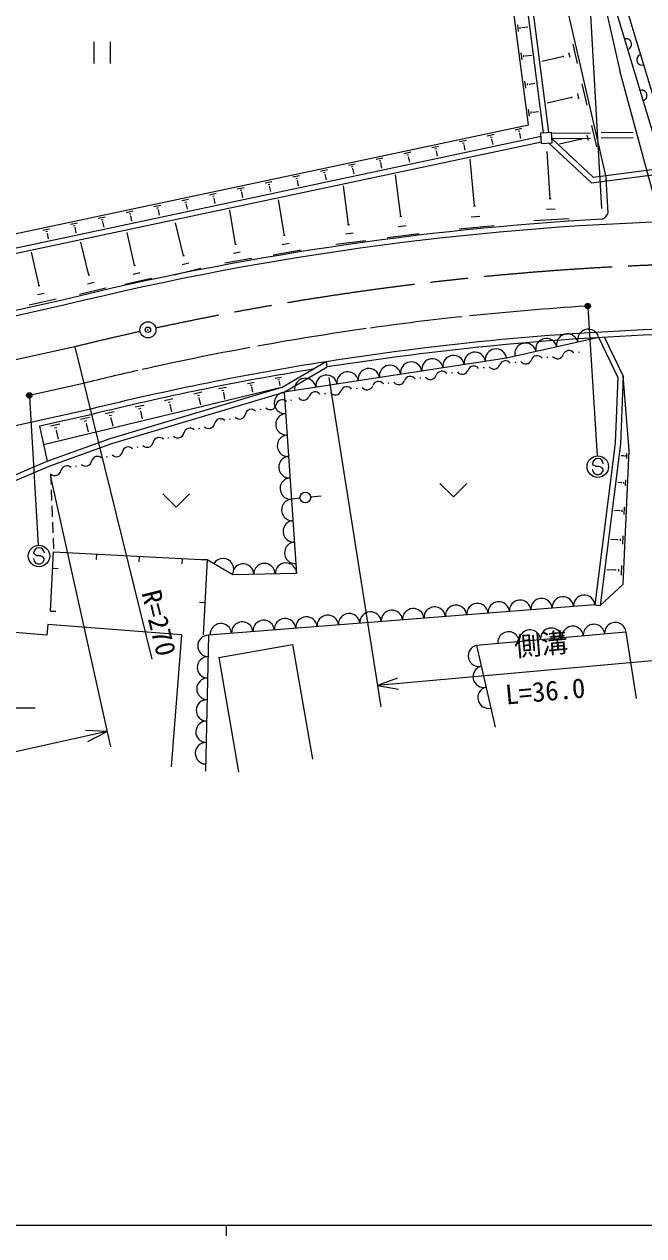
# Model space of a CAD drawing. Units: millimetres, scale not verified. Extents: x 40000 to 680000, y 20000 to 380000.
# Drawn here: x 149170 to 206975, y 204000 to 316940 of the extents above; entities that cross this region are included whole.
import ezdxf
from ezdxf.enums import TextEntityAlignment as Align

# ---------------------------------------------------------------- set-up
doc = ezdxf.new("R2010")
doc.units = ezdxf.units.MM
doc.header["$LTSCALE"] = 1000
doc.header["$PDMODE"] = 32
doc.header["$PDSIZE"] = 500
doc.linetypes.add('CHAIN', pattern=[18.5, 12, -1.5, 3.5, -1.5])
for name, color, linetype, lineweight in [('M-BGD', 7, 'Continuous', 25), ('M-BMK', 2, 'CHAIN', 13), ('M-BMK-SRVR', 3, 'Continuous', 25), ('M-STR-HTXT', 7, 'Continuous', 13), ('M-STR-STRC', 7, 'Continuous', 25), ('M-TTL-BAND', 7, 'Continuous', 25)]:
    doc.layers.add(name, color=color, linetype=linetype, lineweight=lineweight)
doc.styles.add('@ＭＳ ゴシック', font='')
doc.styles.add('ＭＳ ゴシック', font='')
doc.styles.get('@ＭＳ ゴシック').set_extended_font_data('@MS Gothic')
doc.styles.get('ＭＳ ゴシック').set_extended_font_data('MS Gothic')

msp = doc.modelspace()

# ---------------------------------------------------------------- linework, layer by layer
at = {"layer": 'M-BGD'}
for p, q in [((199980, 333330), (204749, 312603)), ((196569, 332545), (203467, 302564)), ((196214, 307571), (193975, 324879)), ((197622, 306826), (195255, 325123)), ((198117, 306890), (195747, 325217)), ((209800, 300244), (202804, 323486)), ((203788, 323688), (210761, 300521)), ((195293, 316251), (195210, 316895)), ((195455, 316517), (195434, 316678)), ((195641, 316603), (195636, 316643)), ((195638, 316623), (196144, 316688)), ((155681, 315292), (155681, 313292)), ((157181, 315292), (157181, 313292)), ((195633, 313622), (195550, 314267)), ((195795, 313889), (195774, 314050)), ((195981, 313975), (195976, 314015)), ((195978, 313995), (196484, 314060)), ((199522, 313876), (199496, 313989)), ((200101, 313832), (199997, 314282)), ((200796, 313281), (200382, 315081)), ((199509, 313932), (197468, 313463)), ((208225, 299781), (204749, 312603)), ((195973, 310994), (195890, 311639)), ((196135, 311261), (196114, 311422)), ((196321, 311347), (196316, 311387)), ((196318, 311367), (196824, 311432)), ((201691, 309391), (201233, 311381)), ((200268, 310111), (197970, 309582)), ((200283, 310049), (200254, 310173)), ((200922, 310000), (200808, 310497)), ((196313, 308366), (196230, 309011)), ((196475, 308633), (196454, 308794)), ((196661, 308718), (196656, 308759)), ((196658, 308739), (197164, 308804)), ((121058, 291616), (196214, 307571)), ((194969, 307102), (195605, 307237)), ((202586, 305501), (202128, 307491)), ((120884, 290251), (197395, 306492)), ((189784, 306001), (190420, 306136)), ((192377, 306552), (193012, 306687)), ((192656, 306411), (192815, 306445)), ((192756, 306233), (192795, 306242)), ((192776, 306238), (192881, 305739)), ((195248, 306962), (195407, 306996)), ((195348, 306784), (195388, 306792)), ((195368, 306788), (195474, 306289)), ((197372, 306808), (198370, 306881)), ((197445, 305811), (197372, 306808)), ((198442, 305883), (198370, 306881)), ((201993, 306798), (198379, 306749)), ((202000, 306298), (198416, 306249)), ((198416, 306249), (202267, 302672)), ((201163, 306221), (199102, 305747)), ((201178, 306159), (201149, 306283)), ((201817, 306110), (201703, 306607)), ((205992, 306853), (202993, 306812)), ((205999, 306353), (202999, 306312)), ((120992, 289762), (197432, 305989)), ((184600, 304901), (185236, 305036)), ((187192, 305451), (187828, 305586)), ((187471, 305311), (187630, 305345)), ((187571, 305133), (187611, 305141)), ((187591, 305137), (187697, 304638)), ((190063, 305861), (190222, 305895)), ((190163, 305683), (190203, 305692)), ((190183, 305687), (190289, 305188)), ((197445, 305811), (198442, 305883)), ((198244, 300701), (197971, 305087)), ((198101, 305858), (202099, 302146)), ((179415, 303800), (180051, 303935)), ((182008, 304350), (182644, 304485)), ((182287, 304210), (182446, 304244)), ((182387, 304032), (182426, 304041)), ((182407, 304036), (182512, 303538)), ((184879, 304761), (185038, 304794)), ((184979, 304583), (185019, 304591)), ((184999, 304587), (185105, 304088)), ((191187, 299998), (190771, 304372)), ((174231, 302700), (174867, 302835)), ((176823, 303250), (177459, 303385)), ((177102, 303110), (177261, 303144)), ((177202, 302932), (177242, 302940)), ((177222, 302936), (177328, 302437)), ((179694, 303660), (179853, 303694)), ((179794, 303482), (179834, 303490)), ((179814, 303486), (179920, 302987)), ((184311, 299022), (183811, 302894)), ((202099, 302146), (209220, 303096)), ((202267, 302672), (209154, 303592)), ((169046, 301599), (169682, 301734)), ((171639, 302149), (172275, 302284)), ((171918, 302009), (172077, 302043)), ((172018, 301831), (172058, 301840)), ((172038, 301835), (172144, 301336)), ((174510, 302560), (174669, 302593)), ((174610, 302381), (174650, 302390)), ((174630, 302386), (174736, 301887)), ((179421, 298271), (178956, 301863)), ((203639, 299361), (203467, 302564)), ((163862, 300499), (164498, 300633)), ((166454, 301049), (167090, 301184)), ((166733, 300909), (166892, 300942)), ((166833, 300731), (166873, 300739)), ((166853, 300735), (166959, 300236)), ((169325, 301459), (169484, 301493)), ((169426, 301281), (169465, 301289)), ((169445, 301285), (169551, 300786)), ((173443, 297250), (172879, 300573)), ((198141, 300695), (198346, 300708)), ((158678, 299398), (159313, 299533)), ((161270, 299948), (161906, 300083)), ((161549, 299808), (161708, 299842)), ((161649, 299630), (161689, 299638)), ((161669, 299634), (161775, 299135)), ((164141, 300358), (164300, 300392)), ((164241, 300180), (164281, 300189)), ((164261, 300185), (164367, 299686)), ((168885, 296419), (168343, 299610)), ((191085, 299988), (191289, 300007)), ((197895, 299691), (198715, 299742)), ((153493, 298297), (154129, 298432)), ((153772, 298157), (153931, 298191)), ((156085, 298848), (156721, 298983)), ((156364, 298708), (156523, 298741)), ((156464, 298529), (156504, 298538)), ((156484, 298534), (156590, 298035)), ((158956, 299258), (159115, 299292)), ((159057, 299080), (159096, 299088)), ((159076, 299084), (159182, 298585)), ((164033, 295361), (163272, 298424)), ((179334, 298260), (179507, 298283)), ((184056, 298085), (184797, 298181)), ((184219, 299010), (184404, 299034)), ((189736, 297877), (193011, 298188)), ((190871, 298976), (191690, 299054)), ((196725, 298630), (200008, 298834)), ((150901, 297747), (151537, 297882)), ((151180, 297607), (151339, 297641)), ((151280, 297429), (151320, 297437)), ((151300, 297433), (151406, 296934)), ((153872, 297979), (153912, 297988)), ((153892, 297983), (153998, 297484)), ((159471, 294462), (158768, 297540)), ((173361, 297236), (173525, 297264)), ((179182, 297396), (179874, 297486)), ((183060, 297053), (186023, 297436)), ((155201, 293557), (154452, 296624)), ((168806, 296405), (168963, 296432)), ((173249, 296409), (173904, 296520)), ((178251, 296431), (181020, 296789)), ((150554, 292566), (149849, 295684)), ((163956, 295342), (164110, 295380)), ((167880, 294690), (170403, 295119)), ((168698, 295608), (169329, 295715)), ((172401, 295458), (175018, 295902)), ((159332, 293649), (159950, 293790)), ((159394, 294445), (159549, 294480)), ((163168, 293576), (165633, 294188)), ((163908, 294545), (164525, 294698)), ((150475, 292548), (150632, 292584)), ((155073, 292741), (155690, 292892)), ((155124, 293538), (155278, 293576)), ((158573, 292694), (161049, 293260)), ((150410, 291739), (151039, 291882)), ((154328, 291775), (156796, 292378)), ((152985, 290767), (109142, 281049)), ((152871, 291253), (116907, 283282)), ((149636, 290771), (152154, 291340)), ((153895, 286871), (161063, 257740)), ((202769, 287726), (194173, 285826)), ((204542, 284051), (202769, 287726)), ((205046, 284156), (203309, 287758)), ((194173, 285826), (173431, 282633)), ((197925, 285891), (198024, 285907)), ((200886, 286373), (200985, 286389)), ((173231, 283095), (177276, 285467)), ((173431, 282633), (177447, 284988)), ((177447, 284988), (177369, 285482)), ((192003, 284927), (192102, 284943)), ((194964, 285409), (195063, 285425)), ((169988, 283456), (170635, 283574)), ((172593, 283931), (173165, 284035)), ((172839, 283798), (172982, 283824)), ((172924, 283636), (172959, 283643)), ((172942, 283639), (173013, 283248)), ((183120, 283480), (183219, 283496)), ((186081, 283963), (186180, 283979)), ((189042, 284445), (189141, 284461)), ((204542, 284051), (204315, 277877)), ((205046, 284156), (204814, 277836)), ((205617, 277202), (205046, 284156)), ((154692, 283463), (149793, 282377)), ((173289, 283113), (150973, 277718)), ((157176, 278326), (173231, 283095)), ((157332, 277851), (173431, 282633)), ((164990, 282490), (165744, 282659)), ((165323, 282327), (165512, 282369)), ((167308, 282968), (168031, 283099)), ((167619, 282800), (167799, 282833)), ((167726, 282596), (167771, 282604)), ((167749, 282600), (167857, 282003)), ((170266, 283306), (170427, 283336)), ((170362, 283123), (170402, 283131)), ((170382, 283127), (170472, 282634)), ((173231, 283095), (173289, 283113)), ((173431, 282633), (174584, 265743)), ((177198, 282516), (177297, 282532)), ((180159, 282998), (180258, 283014)), ((159515, 281264), (160315, 281443)), ((162264, 281879), (163041, 282054)), ((162607, 281711), (162802, 281755)), ((162733, 281494), (162781, 281505)), ((162757, 281500), (162912, 280808)), ((165445, 282116), (165492, 282127)), ((165468, 282122), (165616, 281461)), ((174059, 281894), (174154, 281923)), ((155262, 281029), (111192, 271260)), ((155376, 280542), (150583, 279479)), ((154430, 280127), (155275, 280314)), ((156743, 280643), (157567, 280827)), ((157107, 280465), (157313, 280511)), ((157240, 280235), (157291, 280247)), ((157265, 280241), (157435, 279485)), ((159869, 281091), (160069, 281136)), ((159998, 280867), (160048, 280879)), ((160023, 280873), (160185, 280149)), ((168322, 280137), (168417, 280167)), ((171190, 281016), (171286, 281045)), ((150583, 279479), (151311, 276194)), ((151610, 279502), (152482, 279695)), ((151995, 279313), (152213, 279361)), ((152135, 279070), (152189, 279082)), ((152162, 279076), (152344, 278255)), ((154803, 279944), (155014, 279991)), ((154938, 279708), (154991, 279720)), ((154965, 279714), (155138, 278930)), ((165453, 279259), (165549, 279289)), ((151311, 276194), (157176, 278326)), ((151494, 275729), (157332, 277851)), ((162584, 278381), (162680, 278411)), ((204315, 277877), (202418, 262804)), ((204814, 277836), (202914, 262742)), ((159716, 277503), (159811, 277533)), ((205112, 276702), (204873, 276712)), ((205054, 264745), (205617, 277202)), ((205111, 276687), (205113, 276716)), ((205250, 276637), (205256, 276754)), ((205383, 276454), (205404, 276924)), ((141207, 271909), (151311, 276194)), ((141398, 271447), (151494, 275729)), ((153978, 275747), (154074, 275776)), ((156847, 276625), (156943, 276655)), ((151636, 275030), (151673, 274031)), ((205267, 273896), (205293, 274468)), ((151692, 273531), (151730, 272532)), ((187962, 274135), (189212, 272885)), ((190462, 274135), (189212, 272885)), ((204937, 274197), (204559, 274214)), ((204936, 274179), (204938, 274215)), ((205105, 274118), (205112, 274261)), ((162094, 273162), (163344, 271912)), ((164594, 273162), (163344, 271912)), ((173903, 272682), (174898, 272776)), ((175894, 272870), (176890, 272963)), ((151749, 272032), (151786, 271033)), ((204755, 271590), (204231, 271614)), ((204754, 271569), (204756, 271612)), ((204955, 271496), (204963, 271666)), ((205147, 271232), (205178, 271911)), ((151805, 270533), (151843, 269534)), ((151862, 269034), (151899, 268035)), ((204565, 268877), (203891, 268907)), ((204564, 268852), (204567, 268901)), ((204798, 268767), (204807, 268965)), ((205022, 268460), (205057, 269250)), ((151621, 262240), (151910, 267754)), ((151910, 267754), (166247, 267003)), ((155905, 267545), (155878, 267046)), ((159899, 267335), (159873, 266836)), ((163894, 267126), (163867, 266627)), ((166247, 267003), (165748, 267029)), ((166247, 267003), (165880, 260005)), ((168636, 265618), (166247, 267003)), ((151830, 266234), (152330, 266208)), ((174584, 265743), (168636, 265618)), ((204368, 266052), (203536, 266090)), ((204367, 266024), (204369, 266080)), ((204635, 265927), (204645, 266153)), ((204891, 265575), (204932, 266480)), ((202914, 262742), (205054, 264745)), ((151621, 262240), (152120, 262213)), ((166038, 263008), (165538, 263034)), ((202418, 262804), (166378, 259980)), ((202418, 262804), (202914, 262742)), ((151370, 260987), (151292, 259990)), ((163832, 260009), (151370, 260987)), ((151292, 259990), (148301, 260224)), ((163832, 260009), (162869, 247729)), ((166378, 259980), (166091, 247317)), ((205315, 260264), (191371, 259040)), ((205315, 260264), (206259, 254078)), ((167314, 257911), (174211, 259106)), ((174211, 259106), (176061, 248435)), ((191371, 259040), (193119, 251422)), ((167314, 257911), (169164, 247240))]:
    msp.add_line(p, q, dxfattribs=at)
msp.add_circle((175396, 272823), 500, dxfattribs=at)
for centre, radius, start, end in [((205333, 315086), 500, 286.75194, 106.75194), ((206814, 313634), 500, 106.75178, 286.75178), ((206774, 310299), 500, 286.75194, 106.75194), ((202703, 299662), 983, 294.02552, 342.18721), ((218403, 24691), 274500, 93.19514, 103.81175), ((218403, 24691), 274000, 91.30249, 103.81295), ((218403, 24691), 266500, 93.615, 95.96485), ((218403, 24691), 266500, 96.1115, 97.96631), ((218403, 24691), 266500, 98.05155, 100.2504), ((218403, 24691), 264000, 91.30249, 98.94179), ((218403, 24691), 263500, 91.30249, 98.94179), ((199840, 287079), 1000, 12.46378, 192.46378), ((201793, 287511), 1000, 12.46378, 192.46378), ((195934, 286216), 1000, 12.46378, 192.46378), ((197887, 286647), 1000, 12.46378, 192.46378), ((218403, 24691), 266500, 100.41606, 102.62003), ((187255, 284761), 1000, 8.75133, 188.75133), ((189231, 285066), 1000, 8.75133, 188.75133), ((191208, 285370), 1000, 8.75133, 188.75133), ((193185, 285674), 1000, 8.75133, 188.75133), ((197030, 285475), 567, 37.31975, 161.17478), ((198918, 286323), 567, 217.31975, 341.17478), ((199991, 285957), 567, 37.31975, 161.17478), ((218403, 24691), 266500, 102.70615, 103.83132), ((218403, 24691), 264000, 98.94179, 103.83762), ((218403, 24691), 263500, 99.24113, 103.83889), ((181325, 283848), 1000, 8.75133, 188.75133), ((183301, 284153), 1000, 8.75133, 188.75133), ((185278, 284457), 1000, 8.75133, 188.75133), ((190035, 284877), 567, 217.31975, 341.17478), ((191108, 284511), 567, 37.31975, 161.17478), ((192996, 285359), 567, 217.31975, 341.17478), ((194069, 284993), 567, 37.31975, 161.17478), ((195957, 285841), 567, 217.31975, 341.17478), ((175394, 282935), 1000, 8.75133, 188.75133), ((177371, 283240), 1000, 8.75133, 188.75133), ((179348, 283544), 1000, 8.75133, 188.75133), ((182225, 283065), 567, 37.31975, 161.17478), ((184113, 283912), 567, 217.31975, 341.17478), ((185186, 283547), 567, 37.31975, 161.17478), ((187074, 284394), 567, 217.31975, 341.17478), ((188147, 284029), 567, 37.31975, 161.17478), ((173499, 281636), 1000, 93.9032, 273.9032), ((176303, 282100), 567, 37.31975, 161.17478), ((178191, 282948), 567, 217.31975, 341.17478), ((179264, 282582), 567, 37.31975, 161.17478), ((181152, 283430), 567, 217.31975, 341.17478), ((172116, 281578), 567, 225.09142, 348.94645), ((173228, 281361), 567, 45.09142, 168.94645), ((175230, 282466), 567, 217.31975, 341.17478), ((167491, 279604), 567, 45.09142, 168.94645), ((169248, 280700), 567, 225.09142, 348.94645), ((170360, 280483), 567, 45.09142, 168.94645), ((173636, 279640), 1000, 93.9032, 273.9032), ((164623, 278726), 567, 45.09142, 168.94645), ((166379, 279822), 567, 225.09142, 348.94645), ((160642, 278066), 567, 225.09142, 348.94645), ((161754, 277848), 567, 45.09142, 168.94645), ((163510, 278944), 567, 225.09142, 348.94645), ((173772, 277645), 1000, 93.9032, 273.9032), ((157773, 277188), 567, 225.09142, 348.94645), ((158885, 276970), 567, 45.09142, 168.94645), ((153148, 275214), 567, 45.09142, 168.94645), ((154904, 276309), 567, 225.09142, 348.94645), ((156017, 276092), 567, 45.09142, 168.94645), ((173908, 275650), 1000, 93.9032, 273.9032), ((152036, 275431), 567, 225.09142, 348.94645), ((174044, 273654), 1000, 93.9032, 273.9032), ((174180, 271659), 1000, 93.9032, 273.9032), ((174316, 269663), 1000, 93.9032, 273.9032), ((174452, 267668), 1000, 93.9032, 273.9032), ((167720, 266149), 1000, 329.89149, 149.89149), ((169585, 265638), 1000, 1.20859, 149.89149), ((171584, 265680), 1000, 1.20859, 181.20859), ((173584, 265722), 1000, 1.20859, 181.20859), ((195439, 262257), 1000, 4.48092, 184.48092), ((197433, 262414), 1000, 4.48092, 184.48092), ((199427, 262570), 1000, 4.48092, 184.48092), ((201421, 262726), 1000, 4.48092, 184.48092), ((181482, 261164), 1000, 4.48092, 184.48092), ((183476, 261320), 1000, 4.48092, 184.48092), ((185469, 261476), 1000, 4.48092, 184.48092), ((187463, 261632), 1000, 4.48092, 184.48092), ((189457, 261789), 1000, 4.48092, 184.48092), ((191451, 261945), 1000, 4.48092, 184.48092), ((193445, 262101), 1000, 4.48092, 184.48092), ((167525, 260070), 1000, 4.48092, 184.48092), ((169518, 260226), 1000, 4.48092, 184.48092), ((171512, 260382), 1000, 4.48092, 184.48092), ((173506, 260539), 1000, 4.48092, 184.48092), ((175500, 260695), 1000, 4.48092, 184.48092), ((177494, 260851), 1000, 4.48092, 184.48092), ((179488, 261007), 1000, 4.48092, 184.48092), ((202327, 260001), 1000, 5.01311, 185.01311), ((204319, 260176), 1000, 5.01311, 185.01311), ((166356, 258980), 1000, 88.6996, 268.6996), ((194357, 259302), 1000, 5.01311, 185.01311), ((196349, 259477), 1000, 5.01311, 185.01311), ((198342, 259652), 1000, 5.01311, 185.01311), ((200334, 259827), 1000, 5.01311, 185.01311), ((191595, 258066), 1000, 102.91781, 282.91781), ((166310, 256981), 1000, 88.6996, 268.6996), ((192042, 256116), 1000, 102.91781, 282.91781), ((166265, 254981), 1000, 88.6996, 268.6996), ((192489, 254167), 1000, 102.91781, 282.91781), ((166219, 252982), 1000, 88.6996, 268.6996), ((166174, 250982), 1000, 88.6996, 268.6996), ((166129, 248983), 1000, 88.6996, 268.6996)]:
    msp.add_arc(centre, radius, start, end, dxfattribs=at)
at = {"layer": 'M-BMK'}
msp.add_line((153895, 286871), (109962, 277133), dxfattribs=at)
for start, end in [(81.27569, 102.17801), (102.49632, 103.82265)]:
    msp.add_arc((218403, 24691), 270000, start, end, dxfattribs=at)
at = {"layer": 'M-BMK-SRVR'}
msp.add_circle((160714, 288455), 750, dxfattribs=at)
msp.add_point((160714, 288455), dxfattribs=at)
at = {"layer": 'M-STR-HTXT'}
for p, q in [((203048, 299762), (201307, 330938)), ((177602, 284000), (182431, 253311)), ((151634, 274736), (157212, 249571)), ((213097, 258063), (182120, 255287)), ((183998, 255975), (182120, 255287)), ((182120, 255287), (184091, 254944)), ((131181, 253217), (150181, 253217)), ((156895, 251003), (110166, 240646)), ((156895, 251003), (154896, 251091)), ((155120, 250080), (156895, 251003))]:
    msp.add_line(p, q, dxfattribs=at)
at = {"layer": 'M-STR-STRC'}
for p, q in [((201759, 290520), (202624, 276697)), ((149655, 282195), (150485, 268370)), ((202292, 275839), (202192, 275958)), ((202536, 275700), (202292, 275839)), ((202837, 275698), (202536, 275700)), ((203082, 275586), (202837, 275698)), ((203188, 275450), (203082, 275586)), ((150149, 267512), (150050, 267630)), ((150394, 267373), (150149, 267512)), ((150695, 267370), (150394, 267373)), ((150940, 267258), (150695, 267370)), ((151046, 267122), (150940, 267258))]:
    msp.add_line(p, q, dxfattribs=at)
for centre, radius in [((201749, 290670), 150), ((201749, 290670), 120), ((201749, 290670), 90), ((201749, 290670), 60), ((201749, 290670), 30), ((149646, 282344), 150), ((149646, 282344), 120), ((149646, 282344), 90), ((149646, 282344), 60), ((149646, 282344), 30), ((202687, 275699), 1000), ((150545, 267371), 1000)]:
    msp.add_circle(centre, radius, dxfattribs=at)
for centre, start, end in [((202692, 275954), 359.55488, 179.55488), ((202688, 275454), 179.55488, 359.55488), ((150550, 267626), 359.55488, 179.55488), ((150546, 267126), 179.55488, 359.55488)]:
    msp.add_arc(centre, 500, start, end, dxfattribs=at)
for p in [(201749, 290670), (149646, 282344)]:
    msp.add_point(p, dxfattribs=at)
at = {"layer": 'M-TTL-BAND'}
for p, q in [((40000, 205000), (579000, 205000)), ((168000, 205000), (168000, 204000))]:
    msp.add_line(p, q, dxfattribs=at)

# ---------------------------------------------------------------- texts
at = {"layer": 'M-BGD', "style": 'ＭＳ ゴシック'}
msp.add_text('R=270', height=1833, rotation=283.823, dxfattribs=at).set_placement((159570, 263809), align=Align.BOTTOM_LEFT)
at = {"layer": 'M-STR-HTXT', "style": 'ＭＳ ゴシック'}
msp.add_text('側溝', height=1833, rotation=5.122, dxfattribs=at).set_placement((197519, 257671), align=Align.BOTTOM_CENTER)
at = {"layer": 'M-STR-HTXT', "style": '@ＭＳ ゴシック'}
msp.add_text('L=36.0', height=1833, rotation=5.122, dxfattribs=at).set_placement((197698, 255679), align=Align.TOP_CENTER)

doc.saveas('drawing.dxf')
